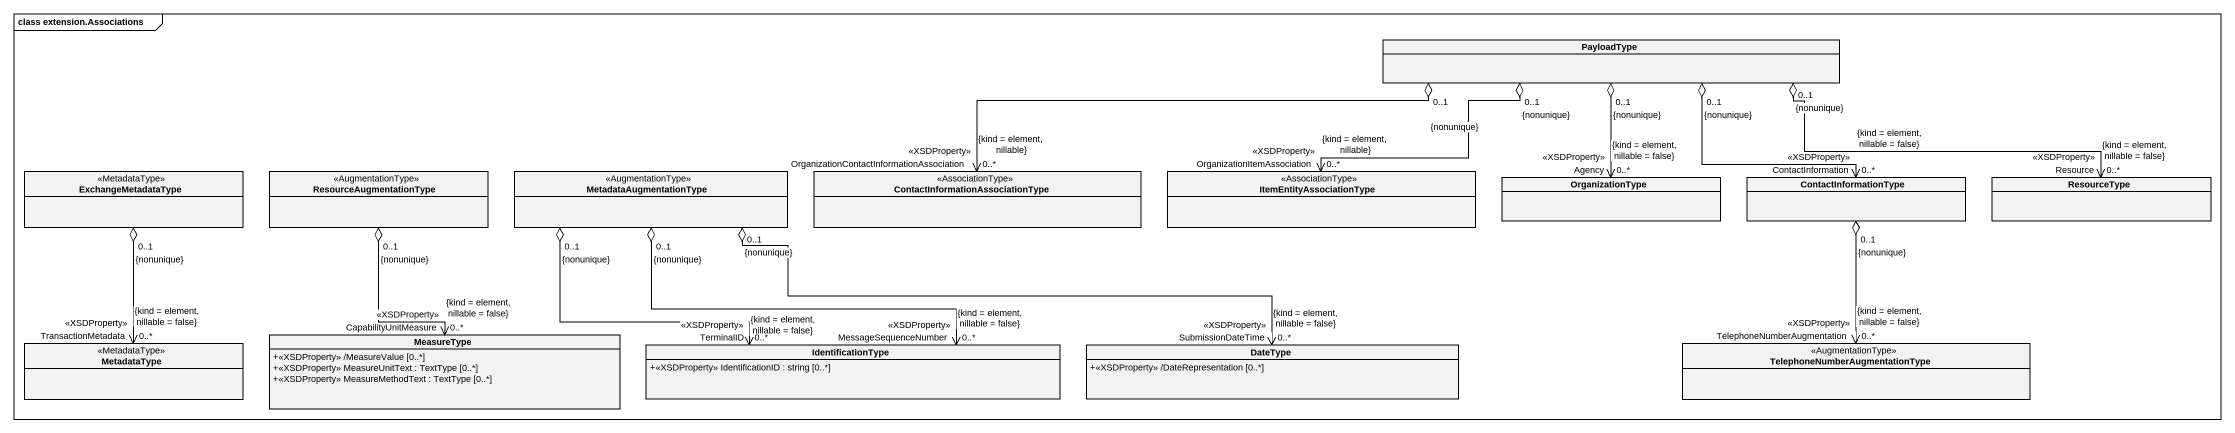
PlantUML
@startuml
mainframe class extension.Associations
hide circle
hide empty members
skinparam classAttributeIconSize 0
class PayloadType
class ExchangeMetadataType <<MetadataType>>
class ResourceAugmentationType <<AugmentationType>>
class MetadataAugmentationType <<AugmentationType>>
class "ContactInformationAssociationType" as ContactInformationAssociatio <<AssociationType>>
class ItemEntityAssociationType <<AssociationType>>
class OrganizationType
class ContactInformationType
class ResourceType
class MetadataType <<MetadataType>>
class MeasureType {
  +<<XSDProperty>> /MeasureValue [0..*]
  +<<XSDProperty>> MeasureUnitText : TextType [0..*]
  +<<XSDProperty>> MeasureMethodText : TextType [0..*]
}
class IdentificationType {
  +<<XSDProperty>> IdentificationID : string [0..*]
}
class DateType {
  +<<XSDProperty>> /DateRepresentation [0..*]
}
class "TelephoneNumberAugmentationType" as TelephoneNumberAugmentationT <<AugmentationType>>
PayloadType "0..1\n{nonunique}" o-left-> "OrganizationContactInformationAssociation\n<<XSDProperty>>\n0..*\n{kind = element, nillable}" ContactInformationAssociatio
PayloadType "0..1\n{nonunique}" o-left-> "OrganizationItemAssociation\n<<XSDProperty>>\n0..*\n{kind = element, nillable}" ItemEntityAssociationType
PayloadType "0..1\n{nonunique}" o--> "Agency\n<<XSDProperty>>\n0..*\n{kind = element, nillable = false}" OrganizationType
PayloadType "0..1\n{nonunique}" o-right-> "ContactInformation\n<<XSDProperty>>\n0..*\n{kind = element, nillable = false}" ContactInformationType
PayloadType "0..1\n{nonunique}" o-right-> "Resource\n<<XSDProperty>>\n0..*\n{kind = element, nillable = false}" ResourceType
ExchangeMetadataType "0..1\n{nonunique}" o--> "TransactionMetadata\n<<XSDProperty>>\n0..*\n{kind = element, nillable = false}" MetadataType
ResourceAugmentationType "0..1\n{nonunique}" o--> "CapabilityUnitMeasure\n<<XSDProperty>>\n0..*\n{kind = element, nillable = false}" MeasureType
MetadataAugmentationType "0..1\n{nonunique}" o--> "MessageSequenceNumber\n<<XSDProperty>>\n0..*\n{kind = element, nillable = false}" IdentificationType
MetadataAugmentationType "0..1\n{nonunique}" o--> "TerminalID\n<<XSDProperty>>\n0..*\n{kind = element, nillable = false}" IdentificationType
MetadataAugmentationType "0..1\n{nonunique}" o-right-> "SubmissionDateTime\n<<XSDProperty>>\n0..*\n{kind = element, nillable = false}" DateType
ContactInformationType "0..1\n{nonunique}" o--> "TelephoneNumberAugmentation\n<<XSDProperty>>\n0..*\n{kind = element, nillable = false}" TelephoneNumberAugmentationT
@enduml
